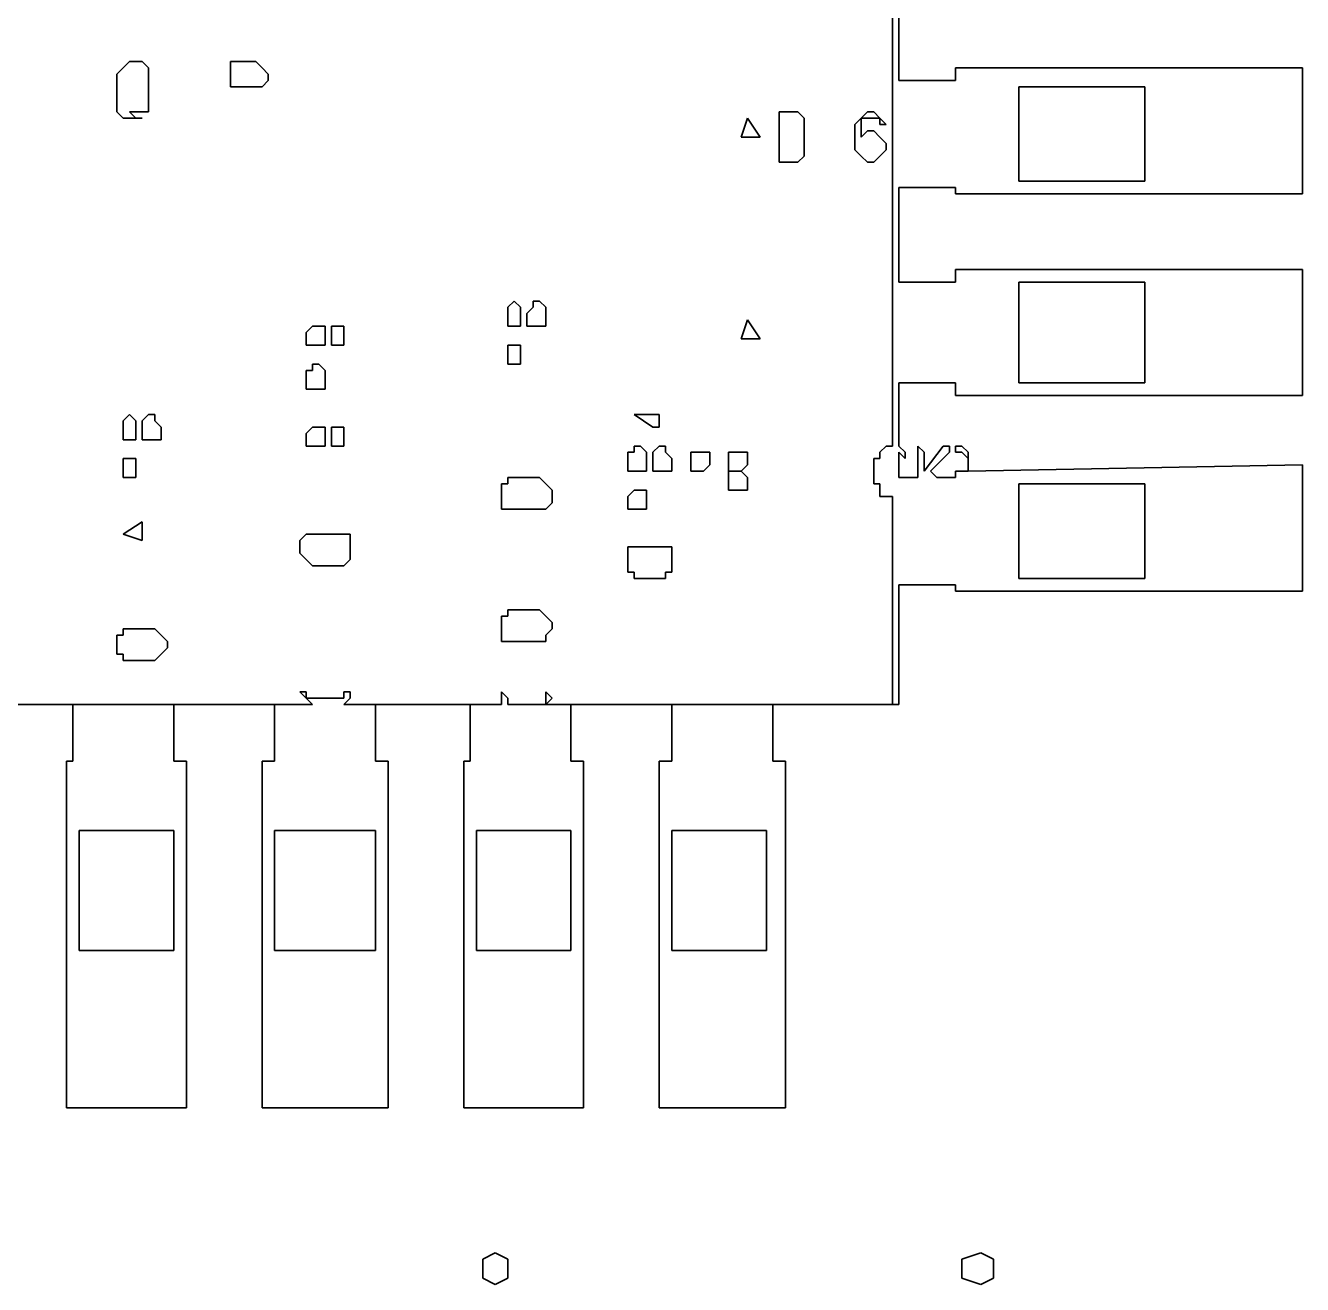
# Model space of a CAD drawing. Header units: millimetres. Extents: x 13 to 30, y -7 to 214.
# Drawn here: x 18.34 to 23.4, y -5.85 to -0.86 of the extents above; entities that cross this region are included whole.
import ezdxf

# ---------------------------------------------------------------- set-up
doc = ezdxf.new("R2010")
doc.units = ezdxf.units.MM
doc.layers.add('Pen 3', color=96, linetype='CONTINUOUS', true_color=0x008000)

msp = doc.modelspace()

# ---------------------------------------------------------------- linework, layer by layer
at = {"layer": 'Pen 3', "color": 96, "lineweight": 35, "true_color": 0x008000}
for p, q in [((21.775, -2.525), (21.775, 2.25)), ((21.8, -0.7), (21.8, -1.075)), ((18.75, -1), (18.725, -1.025)), ((18.8, -1), (18.75, -1)), ((18.825, -1.025), (18.8, -1)), ((19.25, -1), (19.15, -1)), ((19.15, -1), (19.15, -1.1)), ((19.275, -1.025), (19.25, -1)), ((18.725, -1.025), (18.7, -1.05)), ((18.7, -1.05), (18.7, -1.2)), ((18.825, -1.05), (18.825, -1.025)), ((18.825, -1.2), (18.825, -1.05)), ((19.3, -1.05), (19.275, -1.025)), ((19.3, -1.075), (19.3, -1.05)), ((22.025, -1.075), (22.025, -1.025)), ((22.025, -1.025), (23.4, -1.025)), ((23.4, -1.025), (23.4, -1.525)), ((19.15, -1.1), (19.25, -1.1)), ((19.25, -1.1), (19.275, -1.1)), ((19.275, -1.1), (19.3, -1.075)), ((21.8, -1.075), (22.025, -1.075)), ((22.775, -1.1), (22.275, -1.1)), ((22.275, -1.1), (22.275, -1.475)), ((22.775, -1.475), (22.775, -1.1)), ((18.7, -1.2), (18.725, -1.225)), ((18.775, -1.225), (18.75, -1.2)), ((18.75, -1.2), (18.775, -1.2)), ((18.775, -1.2), (18.775, -1.2)), ((18.775, -1.2), (18.825, -1.2)), ((18.825, -1.2), (18.825, -1.2)), ((21.325, -1.375), (21.325, -1.2)), ((21.325, -1.2), (21.325, -1.2)), ((21.325, -1.2), (21.325, -1.2)), ((21.325, -1.2), (21.325, -1.2)), ((21.325, -1.2), (21.325, -1.2)), ((21.325, -1.2), (21.325, -1.2)), ((21.325, -1.2), (21.325, -1.2)), ((21.325, -1.2), (21.4, -1.2)), ((21.4, -1.2), (21.4, -1.2)), ((21.4, -1.2), (21.4, -1.2)), ((21.4, -1.2), (21.425, -1.225)), ((21.65, -1.225), (21.675, -1.2)), ((21.675, -1.2), (21.675, -1.2)), ((21.675, -1.2), (21.675, -1.2)), ((21.675, -1.2), (21.7, -1.2)), ((21.7, -1.2), (21.7, -1.2)), ((21.7, -1.2), (21.7, -1.2)), ((21.7, -1.2), (21.725, -1.225)), ((18.725, -1.225), (18.75, -1.225)), ((18.75, -1.225), (18.8, -1.225)), ((18.8, -1.225), (18.775, -1.225)), ((18.8, -1.225), (18.8, -1.225)), ((21.2, -1.225), (21.175, -1.3)), ((21.25, -1.3), (21.2, -1.225)), ((21.425, -1.225), (21.425, -1.225)), ((21.425, -1.225), (21.425, -1.225)), ((21.425, -1.225), (21.425, -1.25)), ((21.425, -1.25), (21.425, -1.25)), ((21.425, -1.25), (21.425, -1.25)), ((21.425, -1.25), (21.425, -1.35)), ((21.625, -1.25), (21.65, -1.225)), ((21.625, -1.35), (21.625, -1.25)), ((21.625, -1.25), (21.625, -1.25)), ((21.625, -1.25), (21.625, -1.25)), ((21.65, -1.225), (21.65, -1.225)), ((21.65, -1.225), (21.65, -1.225)), ((21.675, -1.225), (21.65, -1.225)), ((21.65, -1.225), (21.65, -1.25)), ((21.65, -1.25), (21.65, -1.3)), ((21.7, -1.225), (21.675, -1.225)), ((21.725, -1.225), (21.7, -1.225)), ((21.725, -1.225), (21.725, -1.225)), ((21.725, -1.225), (21.725, -1.225)), ((21.725, -1.225), (21.75, -1.25)), ((21.725, -1.25), (21.725, -1.225)), ((21.75, -1.25), (21.725, -1.25)), ((21.75, -1.25), (21.75, -1.25)), ((21.75, -1.25), (21.75, -1.25)), ((21.175, -1.3), (21.25, -1.3)), ((21.65, -1.3), (21.675, -1.275)), ((21.675, -1.275), (21.675, -1.275)), ((21.675, -1.275), (21.675, -1.275)), ((21.675, -1.275), (21.7, -1.275)), ((21.7, -1.275), (21.7, -1.275)), ((21.7, -1.275), (21.7, -1.275)), ((21.7, -1.275), (21.725, -1.3)), ((21.725, -1.3), (21.725, -1.3)), ((21.725, -1.3), (21.725, -1.3)), ((21.725, -1.3), (21.75, -1.325)), ((21.425, -1.35), (21.425, -1.35)), ((21.425, -1.35), (21.425, -1.35)), ((21.425, -1.35), (21.425, -1.375)), ((21.65, -1.375), (21.625, -1.35)), ((21.625, -1.35), (21.625, -1.35)), ((21.625, -1.35), (21.625, -1.35)), ((21.75, -1.35), (21.725, -1.375)), ((21.75, -1.325), (21.75, -1.325)), ((21.75, -1.325), (21.75, -1.325)), ((21.75, -1.325), (21.75, -1.35)), ((21.75, -1.35), (21.75, -1.35)), ((21.75, -1.35), (21.75, -1.35)), ((21.325, -1.4), (21.325, -1.375)), ((21.4, -1.4), (21.325, -1.4)), ((21.325, -1.4), (21.325, -1.4)), ((21.325, -1.4), (21.325, -1.4)), ((21.325, -1.4), (21.325, -1.4)), ((21.325, -1.4), (21.325, -1.4)), ((21.325, -1.4), (21.325, -1.4)), ((21.425, -1.375), (21.4, -1.4)), ((21.4, -1.4), (21.4, -1.4)), ((21.4, -1.4), (21.4, -1.4)), ((21.425, -1.375), (21.425, -1.375)), ((21.425, -1.375), (21.425, -1.375)), ((21.675, -1.4), (21.65, -1.375)), ((21.65, -1.375), (21.65, -1.375)), ((21.65, -1.375), (21.65, -1.375)), ((21.7, -1.4), (21.675, -1.4)), ((21.675, -1.4), (21.675, -1.4)), ((21.675, -1.4), (21.675, -1.4)), ((21.725, -1.375), (21.7, -1.4)), ((21.7, -1.4), (21.7, -1.4)), ((21.7, -1.4), (21.7, -1.4)), ((21.725, -1.375), (21.725, -1.375)), ((21.725, -1.375), (21.725, -1.375)), ((22.025, -1.5), (21.8, -1.5)), ((21.8, -1.5), (21.8, -1.875)), ((22.025, -1.525), (22.025, -1.5)), ((22.275, -1.475), (22.775, -1.475)), ((22.275, -1.525), (22.025, -1.525)), ((22.775, -1.525), (22.275, -1.525)), ((22.275, -1.525), (22.275, -1.525)), ((23.4, -1.525), (22.775, -1.525)), ((22.775, -1.525), (22.775, -1.525)), ((22.025, -1.875), (22.025, -1.825)), ((22.025, -1.825), (23.4, -1.825)), ((23.4, -1.825), (23.4, -2.325)), ((21.8, -1.875), (22.025, -1.875)), ((22.775, -1.875), (22.275, -1.875)), ((22.275, -1.875), (22.275, -2.275)), ((22.775, -2.275), (22.775, -1.875)), ((20.275, -1.95), (20.25, -1.975)), ((20.3, -1.975), (20.275, -1.95)), ((20.275, -1.95), (20.275, -1.95)), ((20.375, -1.95), (20.35, -1.95)), ((20.35, -1.95), (20.35, -1.975)), ((20.4, -1.975), (20.375, -1.95)), ((20.25, -1.975), (20.25, -2)), ((20.25, -2), (20.25, -2.05)), ((20.3, -2), (20.3, -1.975)), ((20.3, -2.05), (20.3, -2)), ((20.35, -1.975), (20.325, -2)), ((20.325, -2), (20.325, -2.05)), ((20.4, -2), (20.4, -1.975)), ((20.4, -2.05), (20.4, -2)), ((19.475, -2.05), (19.45, -2.075)), ((19.45, -2.075), (19.45, -2.125)), ((19.5, -2.05), (19.475, -2.05)), ((19.475, -2.05), (19.475, -2.05)), ((19.525, -2.05), (19.5, -2.05)), ((19.525, -2.075), (19.525, -2.05)), ((19.525, -2.125), (19.525, -2.075)), ((19.575, -2.05), (19.55, -2.05)), ((19.55, -2.05), (19.55, -2.075)), ((19.55, -2.075), (19.55, -2.125)), ((19.6, -2.05), (19.575, -2.05)), ((19.575, -2.05), (19.575, -2.05)), ((19.6, -2.075), (19.6, -2.05)), ((19.6, -2.125), (19.6, -2.075)), ((20.25, -2.05), (20.3, -2.05)), ((20.325, -2.05), (20.4, -2.05)), ((21.2, -2.025), (21.175, -2.1)), ((21.25, -2.1), (21.2, -2.025)), ((19.45, -2.125), (19.525, -2.125)), ((19.55, -2.125), (19.6, -2.125)), ((20.25, -2.125), (20.25, -2.15)), ((20.275, -2.125), (20.25, -2.125)), ((20.3, -2.125), (20.275, -2.125)), ((20.275, -2.125), (20.275, -2.125)), ((20.3, -2.15), (20.3, -2.125)), ((21.175, -2.1), (21.25, -2.1)), ((20.25, -2.15), (20.25, -2.2)), ((20.3, -2.2), (20.3, -2.15)), ((19.475, -2.225), (19.45, -2.225)), ((19.45, -2.225), (19.45, -2.3)), ((19.5, -2.2), (19.475, -2.2)), ((19.475, -2.2), (19.475, -2.225)), ((19.525, -2.225), (19.5, -2.2)), ((19.525, -2.25), (19.525, -2.225)), ((20.25, -2.2), (20.3, -2.2)), ((19.525, -2.3), (19.525, -2.25)), ((22.025, -2.275), (21.8, -2.275)), ((21.8, -2.275), (21.8, -2.525)), ((22.025, -2.325), (22.025, -2.275)), ((22.275, -2.275), (22.775, -2.275)), ((19.45, -2.3), (19.525, -2.3)), ((22.275, -2.325), (22.025, -2.325)), ((22.775, -2.325), (22.275, -2.325)), ((22.275, -2.325), (22.275, -2.325)), ((23.4, -2.325), (22.775, -2.325)), ((22.775, -2.325), (22.775, -2.325)), ((18.75, -2.4), (18.725, -2.425)), ((18.725, -2.425), (18.725, -2.45)), ((18.775, -2.425), (18.75, -2.4)), ((18.75, -2.4), (18.75, -2.4)), ((18.775, -2.45), (18.775, -2.425)), ((18.825, -2.4), (18.8, -2.425)), ((18.8, -2.425), (18.8, -2.45)), ((18.85, -2.4), (18.825, -2.4)), ((18.85, -2.425), (18.85, -2.4)), ((18.875, -2.45), (18.85, -2.425)), ((20.75, -2.4), (20.825, -2.45)), ((20.85, -2.4), (20.75, -2.4)), ((20.85, -2.45), (20.85, -2.4)), ((18.725, -2.45), (18.725, -2.5)), ((18.775, -2.5), (18.775, -2.45)), ((18.8, -2.45), (18.8, -2.5)), ((18.875, -2.5), (18.875, -2.45)), ((19.475, -2.45), (19.45, -2.475)), ((19.45, -2.475), (19.45, -2.525)), ((19.5, -2.45), (19.475, -2.45)), ((19.475, -2.45), (19.475, -2.45)), ((19.525, -2.45), (19.5, -2.45)), ((19.525, -2.475), (19.525, -2.45)), ((19.525, -2.525), (19.525, -2.475)), ((19.575, -2.45), (19.55, -2.45)), ((19.55, -2.45), (19.55, -2.475)), ((19.55, -2.475), (19.55, -2.525)), ((19.6, -2.45), (19.575, -2.45)), ((19.575, -2.45), (19.575, -2.45)), ((19.6, -2.475), (19.6, -2.45)), ((19.6, -2.525), (19.6, -2.475)), ((20.825, -2.45), (20.85, -2.45)), ((18.725, -2.5), (18.775, -2.5)), ((18.8, -2.5), (18.875, -2.5)), ((19.45, -2.525), (19.525, -2.525)), ((19.55, -2.525), (19.6, -2.525)), ((20.75, -2.525), (20.75, -2.55)), ((20.775, -2.525), (20.75, -2.525)), ((20.8, -2.55), (20.775, -2.525)), ((20.85, -2.525), (20.825, -2.55)), ((20.875, -2.525), (20.85, -2.525)), ((20.875, -2.55), (20.875, -2.525)), ((21.725, -2.55), (21.75, -2.525)), ((21.75, -2.525), (21.75, -2.525)), ((21.75, -2.525), (21.75, -2.525)), ((21.75, -2.525), (21.775, -2.525)), ((21.8, -2.525), (21.825, -2.55)), ((21.875, -2.55), (21.875, -2.525)), ((21.875, -2.525), (21.875, -2.525)), ((21.875, -2.525), (21.9, -2.55)), ((21.9, -2.625), (21.975, -2.525)), ((21.975, -2.525), (21.975, -2.525)), ((21.975, -2.525), (22, -2.525)), ((22, -2.525), (22, -2.55)), ((22.025, -2.55), (22.025, -2.525)), ((22.025, -2.525), (22.05, -2.525)), ((22.05, -2.525), (22.075, -2.55)), ((18.75, -2.575), (18.725, -2.575)), ((18.725, -2.575), (18.725, -2.6)), ((18.775, -2.575), (18.75, -2.575)), ((18.75, -2.575), (18.75, -2.575)), ((18.775, -2.6), (18.775, -2.575)), ((20.75, -2.55), (20.725, -2.55)), ((20.725, -2.55), (20.725, -2.625)), ((20.8, -2.575), (20.8, -2.55)), ((20.8, -2.625), (20.8, -2.575)), ((20.825, -2.55), (20.825, -2.55)), ((20.825, -2.55), (20.825, -2.625)), ((20.9, -2.575), (20.875, -2.55)), ((20.9, -2.625), (20.9, -2.575)), ((20.975, -2.55), (20.975, -2.625)), ((21.025, -2.55), (20.975, -2.55)), ((21.05, -2.55), (21.025, -2.55)), ((21.05, -2.575), (21.05, -2.55)), ((21.05, -2.6), (21.05, -2.575)), ((21.125, -2.55), (21.125, -2.625)), ((21.175, -2.55), (21.125, -2.55)), ((21.2, -2.55), (21.175, -2.55)), ((21.2, -2.575), (21.2, -2.55)), ((21.2, -2.6), (21.2, -2.575)), ((21.7, -2.675), (21.7, -2.575)), ((21.7, -2.575), (21.725, -2.575)), ((21.725, -2.575), (21.725, -2.55)), ((21.725, -2.55), (21.725, -2.55)), ((21.725, -2.55), (21.725, -2.55)), ((21.725, -2.575), (21.725, -2.575)), ((21.825, -2.575), (21.8, -2.55)), ((21.8, -2.55), (21.8, -2.55)), ((21.8, -2.55), (21.8, -2.65)), ((21.825, -2.55), (21.825, -2.55)), ((21.825, -2.55), (21.825, -2.55)), ((21.825, -2.55), (21.825, -2.575)), ((21.825, -2.575), (21.825, -2.575)), ((21.825, -2.575), (21.825, -2.575)), ((21.825, -2.575), (21.825, -2.575)), ((21.875, -2.65), (21.875, -2.55)), ((21.9, -2.55), (21.9, -2.625)), ((22, -2.55), (21.925, -2.625)), ((22.05, -2.55), (22.025, -2.55)), ((22.025, -2.55), (22.025, -2.55)), ((22.075, -2.575), (22.05, -2.55)), ((22.075, -2.55), (22.075, -2.55)), ((22.075, -2.55), (22.075, -2.55)), ((22.075, -2.55), (22.075, -2.575)), ((22.075, -2.625), (22.075, -2.575)), ((22.075, -2.575), (22.075, -2.575)), ((22.075, -2.575), (22.075, -2.575)), ((22.075, -2.575), (22.075, -2.625)), ((18.725, -2.6), (18.725, -2.65)), ((18.775, -2.65), (18.775, -2.6)), ((20.725, -2.625), (20.8, -2.625)), ((20.825, -2.625), (20.9, -2.625)), ((20.975, -2.625), (21.025, -2.625)), ((21.025, -2.625), (21.05, -2.6)), ((21.05, -2.6), (21.05, -2.6)), ((21.125, -2.625), (21.175, -2.625)), ((21.125, -2.625), (21.125, -2.7)), ((21.175, -2.625), (21.125, -2.625)), ((21.175, -2.625), (21.2, -2.6)), ((21.2, -2.65), (21.175, -2.625)), ((21.2, -2.6), (21.2, -2.6)), ((21.925, -2.625), (21.925, -2.625)), ((21.925, -2.625), (21.95, -2.65)), ((22.025, -2.65), (22.025, -2.625)), ((22.025, -2.625), (22.075, -2.625)), ((22.075, -2.625), (23.4, -2.6)), ((23.4, -2.6), (23.4, -3.1)), ((18.725, -2.65), (18.775, -2.65)), ((20.225, -2.7), (20.225, -2.675)), ((20.225, -2.675), (20.225, -2.675)), ((20.225, -2.675), (20.25, -2.675)), ((20.25, -2.675), (20.25, -2.65)), ((20.25, -2.65), (20.275, -2.65)), ((20.275, -2.65), (20.275, -2.65)), ((20.275, -2.65), (20.375, -2.65)), ((20.375, -2.65), (20.375, -2.65)), ((20.375, -2.65), (20.375, -2.65)), ((20.375, -2.65), (20.4, -2.675)), ((20.4, -2.675), (20.4, -2.675)), ((20.4, -2.675), (20.4, -2.675)), ((20.4, -2.675), (20.425, -2.7)), ((21.2, -2.675), (21.2, -2.65)), ((21.2, -2.65), (21.2, -2.65)), ((21.2, -2.7), (21.2, -2.675)), ((21.725, -2.675), (21.7, -2.675)), ((21.725, -2.7), (21.725, -2.675)), ((21.725, -2.675), (21.725, -2.675)), ((21.8, -2.65), (21.875, -2.65)), ((21.95, -2.65), (22.025, -2.65)), ((22.775, -2.675), (22.275, -2.675)), ((22.275, -2.675), (22.275, -3.05)), ((22.775, -3.05), (22.775, -2.675)), ((20.225, -2.725), (20.225, -2.7)), ((20.225, -2.7), (20.225, -2.7)), ((20.225, -2.7), (20.225, -2.7)), ((20.225, -2.75), (20.225, -2.725)), ((20.225, -2.725), (20.225, -2.725)), ((20.425, -2.7), (20.425, -2.7)), ((20.425, -2.7), (20.425, -2.7)), ((20.425, -2.7), (20.425, -2.725)), ((20.425, -2.725), (20.425, -2.725)), ((20.425, -2.725), (20.425, -2.75)), ((20.75, -2.7), (20.725, -2.725)), ((20.725, -2.725), (20.725, -2.775)), ((20.775, -2.7), (20.75, -2.7)), ((20.75, -2.7), (20.75, -2.7)), ((20.8, -2.7), (20.775, -2.7)), ((20.8, -2.725), (20.8, -2.7)), ((20.8, -2.775), (20.8, -2.725)), ((21.125, -2.7), (21.175, -2.7)), ((21.175, -2.7), (21.2, -2.7)), ((21.725, -2.725), (21.725, -2.7)), ((21.725, -2.7), (21.725, -2.7)), ((21.75, -2.725), (21.725, -2.725)), ((21.775, -2.725), (21.75, -2.725)), ((21.75, -2.725), (21.75, -2.725)), ((21.75, -2.725), (21.75, -2.725)), ((21.775, -3.55), (21.775, -2.725)), ((20.225, -2.775), (20.225, -2.75)), ((20.25, -2.775), (20.225, -2.775)), ((20.225, -2.775), (20.225, -2.775)), ((20.275, -2.775), (20.25, -2.775)), ((20.25, -2.775), (20.25, -2.775)), ((20.25, -2.775), (20.25, -2.775)), ((20.25, -2.775), (20.25, -2.775)), ((20.25, -2.775), (20.25, -2.775)), ((20.375, -2.775), (20.275, -2.775)), ((20.275, -2.775), (20.275, -2.775)), ((20.4, -2.775), (20.375, -2.775)), ((20.375, -2.775), (20.375, -2.775)), ((20.375, -2.775), (20.375, -2.775)), ((20.425, -2.75), (20.4, -2.775)), ((20.4, -2.775), (20.4, -2.775)), ((20.4, -2.775), (20.4, -2.775)), ((20.725, -2.775), (20.8, -2.775)), ((18.8, -2.825), (18.725, -2.875)), ((18.8, -2.9), (18.8, -2.825)), ((18.725, -2.875), (18.8, -2.9)), ((19.425, -2.9), (19.45, -2.875)), ((19.45, -2.875), (19.45, -2.875)), ((19.45, -2.875), (19.45, -2.875)), ((19.45, -2.875), (19.475, -2.875)), ((19.475, -2.875), (19.475, -2.875)), ((19.475, -2.875), (19.475, -2.875)), ((19.475, -2.875), (19.575, -2.875)), ((19.575, -2.875), (19.6, -2.875)), ((19.6, -2.875), (19.6, -2.875)), ((19.6, -2.875), (19.625, -2.875)), ((19.625, -2.875), (19.625, -2.875)), ((19.625, -2.875), (19.625, -2.875)), ((19.625, -2.875), (19.625, -2.9)), ((19.425, -2.925), (19.425, -2.9)), ((19.425, -2.95), (19.425, -2.925)), ((19.425, -2.925), (19.425, -2.925)), ((19.625, -2.9), (19.625, -2.925)), ((19.625, -2.925), (19.625, -2.925)), ((19.625, -2.925), (19.625, -2.95)), ((20.725, -2.95), (20.725, -2.925)), ((20.725, -2.925), (20.725, -2.925)), ((20.725, -2.925), (20.725, -2.925)), ((20.725, -2.925), (20.75, -2.925)), ((20.75, -2.925), (20.875, -2.925)), ((20.75, -2.925), (20.75, -2.925)), ((20.75, -2.925), (20.75, -2.925)), ((20.875, -2.925), (20.875, -2.925)), ((20.875, -2.925), (20.875, -2.925)), ((20.875, -2.925), (20.9, -2.925)), ((20.9, -2.925), (20.9, -2.925)), ((20.9, -2.925), (20.9, -2.925)), ((20.9, -2.925), (20.9, -2.95)), ((19.45, -2.975), (19.425, -2.95)), ((19.425, -2.95), (19.425, -2.95)), ((19.425, -2.95), (19.425, -2.95)), ((19.475, -3), (19.45, -2.975)), ((19.45, -2.975), (19.45, -2.975)), ((19.45, -2.975), (19.45, -2.975)), ((19.45, -2.975), (19.45, -2.975)), ((19.45, -2.975), (19.45, -2.975)), ((19.45, -2.975), (19.45, -2.975)), ((19.625, -2.975), (19.6, -3)), ((19.625, -2.95), (19.625, -2.95)), ((19.625, -2.95), (19.625, -2.95)), ((19.625, -2.95), (19.625, -2.975)), ((19.625, -2.975), (19.625, -2.975)), ((19.625, -2.975), (19.625, -2.975)), ((20.725, -2.975), (20.725, -2.95)), ((20.725, -2.95), (20.725, -2.95)), ((20.725, -3), (20.725, -2.975)), ((20.9, -2.95), (20.9, -2.975)), ((20.9, -2.975), (20.9, -2.975)), ((20.9, -2.975), (20.9, -3)), ((19.575, -3), (19.475, -3)), ((19.475, -3), (19.475, -3)), ((19.475, -3), (19.475, -3)), ((19.6, -3), (19.575, -3)), ((19.6, -3), (19.6, -3)), ((20.725, -3.025), (20.725, -3)), ((20.725, -3), (20.725, -3)), ((20.725, -3), (20.725, -3)), ((20.75, -3.025), (20.725, -3.025)), ((20.725, -3.025), (20.725, -3.025)), ((20.725, -3.025), (20.725, -3.025)), ((20.725, -3.025), (20.725, -3.025)), ((20.725, -3.025), (20.725, -3.025)), ((20.725, -3.025), (20.725, -3.025)), ((20.75, -3.05), (20.75, -3.025)), ((20.75, -3.025), (20.75, -3.025)), ((20.9, -3.025), (20.875, -3.025)), ((20.875, -3.025), (20.875, -3.025)), ((20.875, -3.025), (20.875, -3.05)), ((20.9, -3), (20.9, -3)), ((20.9, -3), (20.9, -3)), ((20.9, -3), (20.9, -3.025)), ((20.9, -3.025), (20.9, -3.025)), ((20.9, -3.025), (20.9, -3.025)), ((20.875, -3.05), (20.75, -3.05)), ((22.025, -3.075), (21.8, -3.075)), ((21.8, -3.075), (21.8, -3.55)), ((22.025, -3.1), (22.025, -3.075)), ((22.275, -3.05), (22.775, -3.05)), ((22.275, -3.1), (22.025, -3.1)), ((22.775, -3.1), (22.275, -3.1)), ((22.275, -3.1), (22.275, -3.1)), ((23.4, -3.1), (22.775, -3.1)), ((22.775, -3.1), (22.775, -3.1)), ((20.25, -3.2), (20.25, -3.175)), ((20.25, -3.175), (20.275, -3.175)), ((20.275, -3.175), (20.275, -3.175)), ((20.275, -3.175), (20.375, -3.175)), ((20.375, -3.175), (20.375, -3.175)), ((20.375, -3.175), (20.375, -3.175)), ((20.375, -3.175), (20.4, -3.2)), ((20.225, -3.225), (20.225, -3.2)), ((20.225, -3.2), (20.225, -3.2)), ((20.225, -3.2), (20.25, -3.2)), ((20.225, -3.25), (20.225, -3.225)), ((20.225, -3.225), (20.225, -3.225)), ((20.225, -3.225), (20.225, -3.225)), ((20.4, -3.2), (20.4, -3.2)), ((20.4, -3.2), (20.4, -3.2)), ((20.4, -3.2), (20.425, -3.225)), ((20.425, -3.225), (20.425, -3.225)), ((20.425, -3.225), (20.425, -3.225)), ((20.425, -3.225), (20.425, -3.25)), ((18.7, -3.275), (18.7, -3.275)), ((18.7, -3.275), (18.725, -3.275)), ((18.7, -3.3), (18.7, -3.275)), ((18.725, -3.275), (18.725, -3.25)), ((18.725, -3.25), (18.725, -3.25)), ((18.725, -3.25), (18.75, -3.25)), ((18.75, -3.25), (18.85, -3.25)), ((18.85, -3.25), (18.85, -3.25)), ((18.85, -3.25), (18.85, -3.25)), ((18.85, -3.25), (18.875, -3.275)), ((18.875, -3.275), (18.875, -3.275)), ((18.875, -3.275), (18.875, -3.275)), ((18.875, -3.275), (18.9, -3.3)), ((20.225, -3.275), (20.225, -3.25)), ((20.225, -3.25), (20.225, -3.25)), ((20.225, -3.25), (20.225, -3.25)), ((20.225, -3.3), (20.225, -3.275)), ((20.425, -3.25), (20.4, -3.275)), ((20.4, -3.275), (20.4, -3.3)), ((20.425, -3.25), (20.425, -3.25)), ((20.425, -3.25), (20.425, -3.25)), ((18.7, -3.325), (18.7, -3.3)), ((18.7, -3.3), (18.7, -3.3)), ((18.7, -3.3), (18.7, -3.3)), ((18.7, -3.35), (18.7, -3.325)), ((18.7, -3.325), (18.7, -3.325)), ((18.7, -3.325), (18.7, -3.325)), ((18.9, -3.325), (18.875, -3.35)), ((18.9, -3.3), (18.9, -3.3)), ((18.9, -3.3), (18.9, -3.3)), ((18.9, -3.3), (18.9, -3.325)), ((18.9, -3.325), (18.9, -3.325)), ((18.9, -3.325), (18.9, -3.325)), ((20.25, -3.3), (20.225, -3.3)), ((20.275, -3.3), (20.25, -3.3)), ((20.25, -3.3), (20.25, -3.3)), ((20.25, -3.3), (20.25, -3.3)), ((20.25, -3.3), (20.25, -3.3)), ((20.25, -3.3), (20.25, -3.3)), ((20.375, -3.3), (20.275, -3.3)), ((20.275, -3.3), (20.275, -3.3)), ((20.4, -3.3), (20.375, -3.3)), ((20.375, -3.3), (20.375, -3.3)), ((20.375, -3.3), (20.375, -3.3)), ((20.4, -3.3), (20.4, -3.3)), ((18.725, -3.35), (18.7, -3.35)), ((18.7, -3.35), (18.7, -3.35)), ((18.725, -3.375), (18.725, -3.35)), ((18.725, -3.35), (18.725, -3.35)), ((18.725, -3.35), (18.725, -3.35)), ((18.725, -3.35), (18.725, -3.35)), ((18.75, -3.375), (18.725, -3.375)), ((18.725, -3.375), (18.725, -3.375)), ((18.85, -3.375), (18.75, -3.375)), ((18.875, -3.35), (18.85, -3.375)), ((18.85, -3.375), (18.85, -3.375)), ((18.85, -3.375), (18.85, -3.375)), ((18.875, -3.35), (18.875, -3.35)), ((18.875, -3.35), (18.875, -3.35)), ((19.45, -3.525), (19.425, -3.5)), ((19.425, -3.5), (19.425, -3.5)), ((19.425, -3.5), (19.45, -3.5)), ((19.45, -3.5), (19.45, -3.5)), ((19.45, -3.5), (19.45, -3.525)), ((19.475, -3.55), (19.45, -3.525)), ((19.45, -3.525), (19.45, -3.525)), ((19.45, -3.525), (19.45, -3.525)), ((19.45, -3.525), (19.45, -3.525)), ((19.45, -3.525), (19.45, -3.525)), ((19.45, -3.525), (19.45, -3.525)), ((19.45, -3.525), (19.475, -3.525)), ((19.475, -3.525), (19.575, -3.525)), ((19.575, -3.525), (19.6, -3.525)), ((19.6, -3.525), (19.6, -3.5)), ((19.6, -3.5), (19.625, -3.5)), ((19.625, -3.525), (19.6, -3.55)), ((19.625, -3.5), (19.625, -3.5)), ((19.625, -3.5), (19.625, -3.5)), ((19.625, -3.5), (19.625, -3.525)), ((19.625, -3.525), (19.625, -3.525)), ((19.625, -3.525), (19.625, -3.525)), ((20.225, -3.525), (20.225, -3.5)), ((20.225, -3.5), (20.25, -3.525)), ((20.225, -3.55), (20.225, -3.525)), ((20.225, -3.525), (20.225, -3.525)), ((20.25, -3.525), (20.25, -3.55)), ((20.4, -3.525), (20.4, -3.5)), ((20.4, -3.5), (20.425, -3.525)), ((20.4, -3.55), (20.4, -3.525)), ((20.425, -3.525), (20.4, -3.55)), ((20.425, -3.525), (20.425, -3.525)), ((14.9, -3.55), (19.475, -3.55)), ((18.525, -3.55), (18.15, -3.55)), ((18.525, -3.775), (18.525, -3.55)), ((19.325, -3.55), (18.925, -3.55)), ((18.925, -3.55), (18.925, -3.775)), ((19.325, -3.775), (19.325, -3.55)), ((19.6, -3.55), (20.225, -3.55)), ((20.1, -3.55), (19.725, -3.55)), ((19.725, -3.55), (19.725, -3.775)), ((20.1, -3.775), (20.1, -3.55)), ((20.25, -3.55), (20.25, -3.55)), ((20.25, -3.55), (20.375, -3.55)), ((20.375, -3.55), (20.4, -3.55)), ((20.4, -3.55), (21.775, -3.55)), ((20.9, -3.55), (20.5, -3.55)), ((20.5, -3.55), (20.5, -3.775)), ((20.9, -3.775), (20.9, -3.55)), ((21.775, -3.55), (21.3, -3.55)), ((21.3, -3.55), (21.3, -3.775)), ((21.8, -3.55), (21.775, -3.55)), ((21.775, -3.55), (21.775, -3.55)), ((21.775, -3.55), (21.775, -3.55)), ((18.5, -4.05), (18.5, -3.775)), ((18.5, -3.775), (18.525, -3.775)), ((18.925, -3.775), (18.975, -3.775)), ((18.975, -3.775), (18.975, -5.15)), ((19.275, -4.05), (19.275, -3.775)), ((19.275, -3.775), (19.325, -3.775)), ((19.725, -3.775), (19.775, -3.775)), ((19.775, -3.775), (19.775, -5.15)), ((20.075, -4.05), (20.075, -3.775)), ((20.075, -3.775), (20.1, -3.775)), ((20.5, -3.775), (20.55, -3.775)), ((20.55, -3.775), (20.55, -5.15)), ((20.85, -4.05), (20.85, -3.775)), ((20.85, -3.775), (20.9, -3.775)), ((21.3, -3.775), (21.35, -3.775)), ((21.35, -3.775), (21.35, -5.15)), ((18.5, -4.525), (18.5, -4.05)), ((18.5, -4.05), (18.5, -4.05)), ((18.925, -4.05), (18.55, -4.05)), ((18.55, -4.05), (18.55, -4.525)), ((18.925, -4.525), (18.925, -4.05)), ((19.275, -4.525), (19.275, -4.05)), ((19.275, -4.05), (19.275, -4.05)), ((19.725, -4.05), (19.325, -4.05)), ((19.325, -4.05), (19.325, -4.525)), ((19.725, -4.525), (19.725, -4.05)), ((20.075, -4.525), (20.075, -4.05)), ((20.075, -4.05), (20.075, -4.05)), ((20.125, -4.05), (20.125, -4.525)), ((20.5, -4.05), (20.125, -4.05)), ((20.5, -4.525), (20.5, -4.05)), ((20.85, -4.525), (20.85, -4.05)), ((20.85, -4.05), (20.85, -4.05)), ((20.9, -4.05), (20.9, -4.525)), ((21.275, -4.05), (20.9, -4.05)), ((21.275, -4.525), (21.275, -4.05)), ((18.5, -5.15), (18.5, -4.525)), ((18.5, -4.525), (18.5, -4.525)), ((18.55, -4.525), (18.925, -4.525)), ((19.275, -5.15), (19.275, -4.525)), ((19.275, -4.525), (19.275, -4.525)), ((19.325, -4.525), (19.725, -4.525)), ((20.075, -5.15), (20.075, -4.525)), ((20.075, -4.525), (20.075, -4.525)), ((20.125, -4.525), (20.5, -4.525)), ((20.85, -5.15), (20.85, -4.525)), ((20.85, -4.525), (20.85, -4.525)), ((20.9, -4.525), (21.275, -4.525)), ((18.975, -5.15), (18.5, -5.15)), ((19.775, -5.15), (19.275, -5.15)), ((20.55, -5.15), (20.075, -5.15)), ((21.35, -5.15), (20.85, -5.15)), ((20.2, -5.725), (20.15, -5.75)), ((20.15, -5.75), (20.15, -5.825)), ((20.25, -5.75), (20.2, -5.725)), ((20.25, -5.825), (20.25, -5.75)), ((22.125, -5.725), (22.05, -5.75)), ((22.05, -5.75), (22.05, -5.825)), ((22.175, -5.75), (22.125, -5.725)), ((22.175, -5.825), (22.175, -5.75)), ((20.15, -5.825), (20.2, -5.85)), ((20.2, -5.85), (20.25, -5.825)), ((22.05, -5.825), (22.125, -5.85)), ((22.125, -5.85), (22.175, -5.825))]:
    msp.add_line(p, q, dxfattribs=at)

doc.saveas('drawing.dxf')
